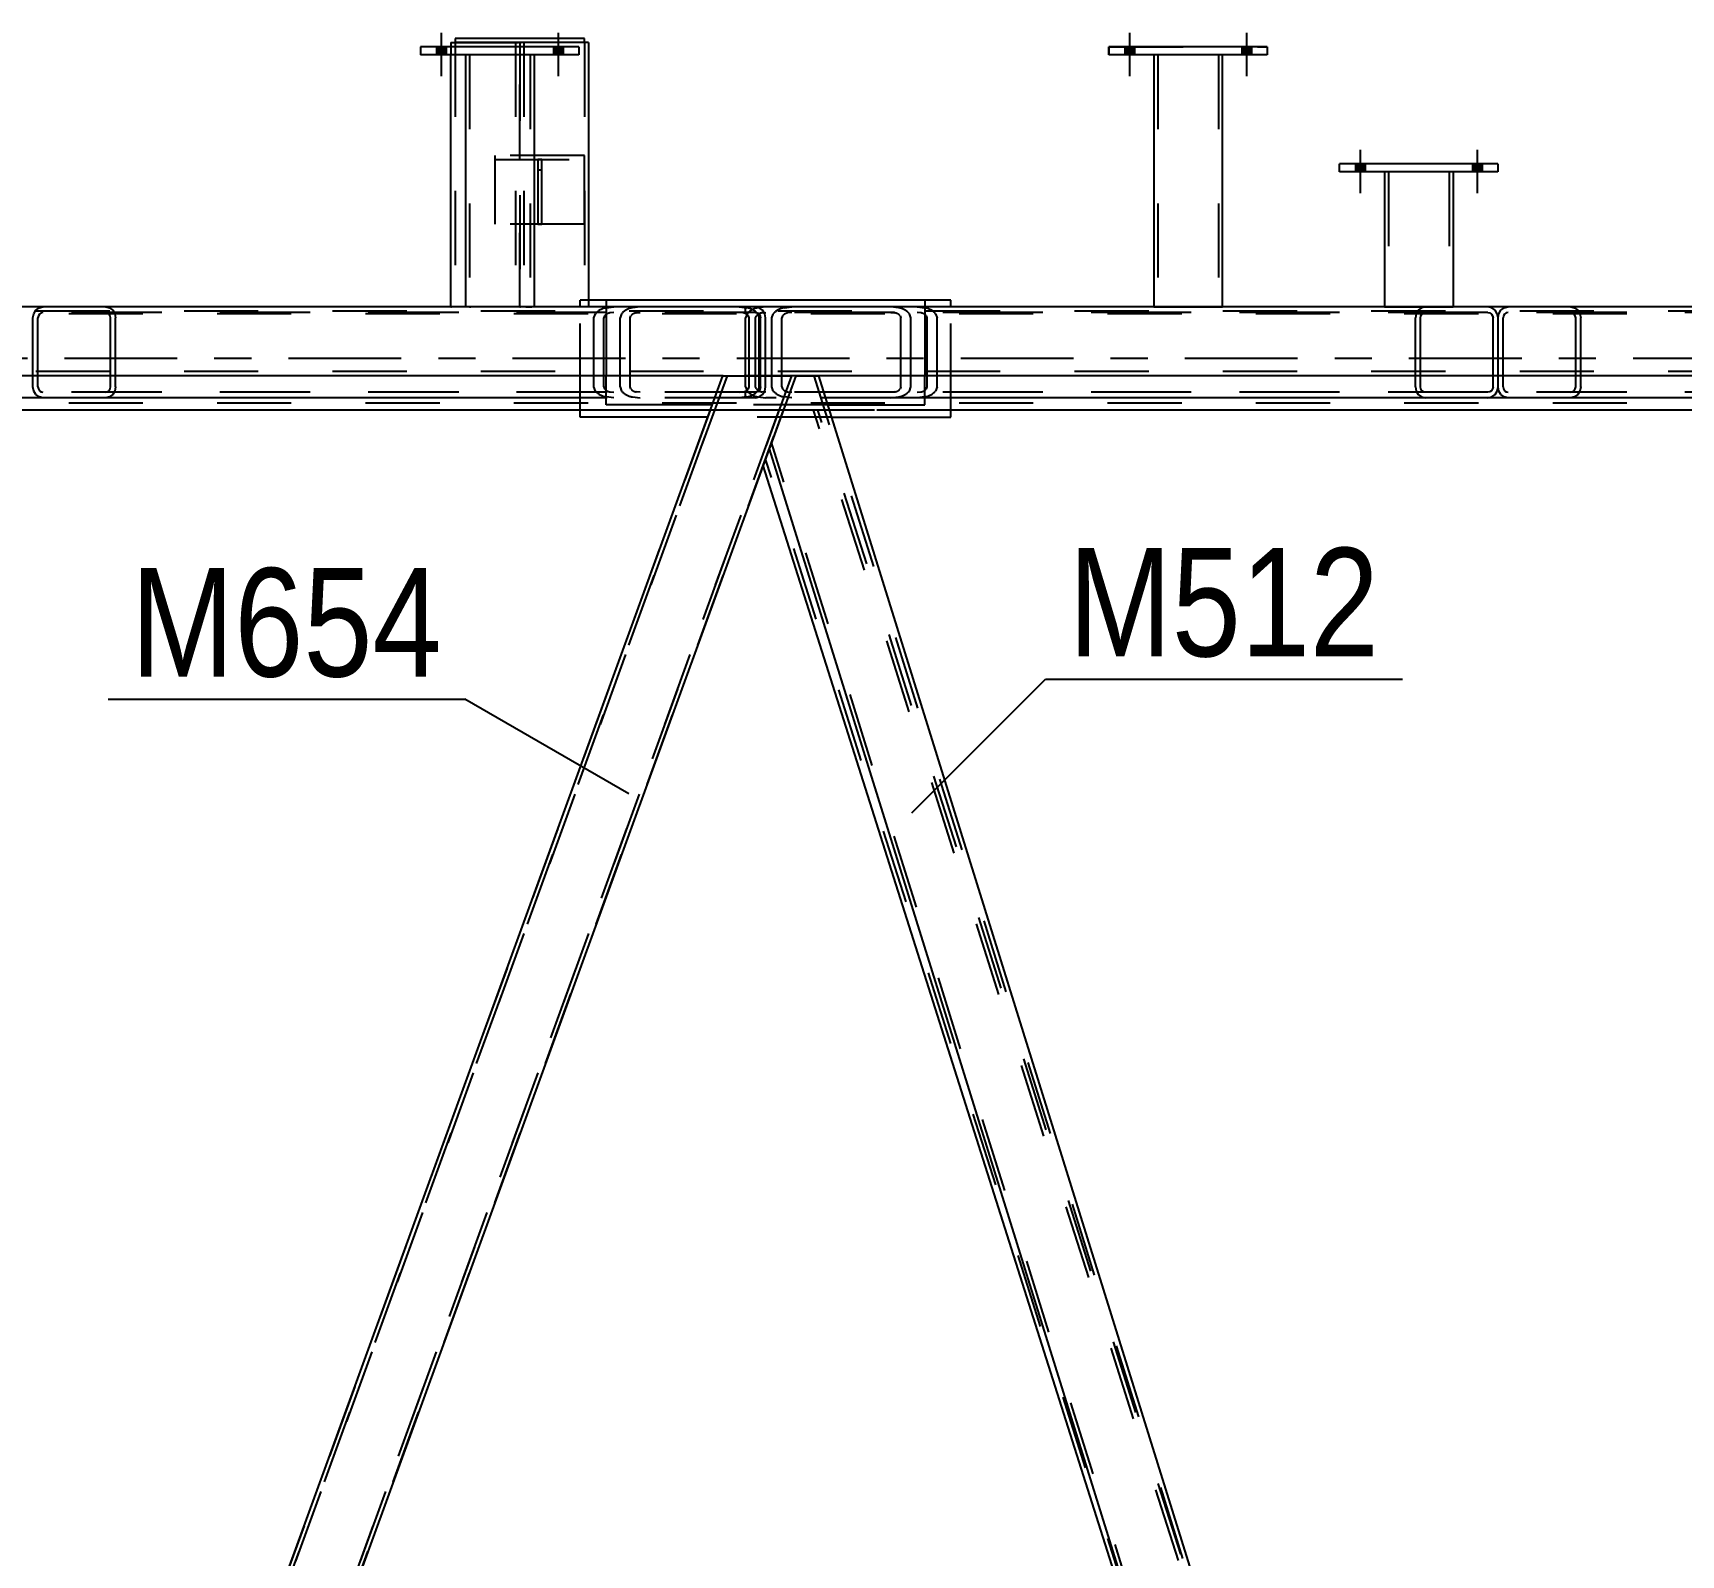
# Model space of a CAD drawing. Header units: millimetres. Extents: x -851 to 338, y -786 to 55.
# Drawn here: x 145.43 to 188.96, y -32.06 to 8.15 of the extents above; entities that cross this region are included whole.
import ezdxf

# ---------------------------------------------------------------- set-up
doc = ezdxf.new("R2010")
doc.units = ezdxf.units.MM
doc.linetypes.add('DXK_LINE_DOT2', pattern=[3.9198, 1.9599, -1.9599])
doc.linetypes.add('DXK_LINE_DOT3', pattern=[5.9187, 2.979, -0.9799, 0.9799, -0.9799])
doc.styles.add('Arial Narrow', font='ARIALN.TTF', dxfattribs={"height": 0.2})

# ---------------------------------------------------------------- blocks, each defined once
blk = doc.blocks.new('Part-232933133-59186 - 1369')
at = {"color": 2, "linetype": 'Continuous'}
for p, q in [((156.574, 8), (156.574, 7.891)), ((159.992, 8), (156.574, 8)), ((158.317, 7.891), (158.249, 7.891)), ((159.992, 7.891), (159.992, 8))]:
    blk.add_line(p, q, dxfattribs=at)
at = {"color": 7, "linetype": 'DXK_LINE_DOT2'}
for p, q in [((158.249, 7.891), (156.574, 7.891)), ((159.992, 7.891), (158.317, 7.891))]:
    blk.add_line(p, q, dxfattribs=at)
blk = doc.blocks.new('Part-232933133-2056 - 1369')
at = {"color": 2, "linetype": 'Continuous'}
for p, q in [((159.877, 0.909), (159.877, 1.09)), ((160.568, 1.09), (159.877, 1.09)), ((169.671, 1.09), (168.98, 1.09)), ((169.671, 0.909), (169.671, 1.09)), ((159.877, -2), (159.877, -1.491)), ((169.671, -2), (169.671, -1.491)), ((163.244, -2), (159.877, -2)), ((166.516, -2), (169.671, -2))]:
    blk.add_line(p, q, dxfattribs=at)
at = {"color": 7, "linetype": 'DXK_LINE_DOT2'}
for p, q in [((159.877, -1.491), (159.877, 0.909)), ((168.98, 1.09), (160.568, 1.09)), ((169.671, -1.491), (169.671, 0.909)), ((166.516, -2), (163.244, -2))]:
    blk.add_line(p, q, dxfattribs=at)
blk = doc.blocks.new('Part-232933133-1674 - 1369')
at = {"color": 2, "linetype": 'Continuous'}
for p, q in [((156.847, 0.909), (140.483, 0.909)), ((175.028, 0.909), (158.665, 0.909)), ((193.21, 0.909), (176.847, 0.909)), ((163.642, -0.909), (127.478, -0.909)), ((202.339, -0.909), (166.175, -0.909))]:
    blk.add_line(p, q, dxfattribs=at)
at = {"color": 7, "linetype": 'DXK_LINE_DOT2'}
for p, q in [((158.665, 0.909), (156.847, 0.909)), ((176.847, 0.909), (175.028, 0.909)), ((312.089, 0.8), (-14.761, 0.8)), ((312.089, -0.8), (-14.761, -0.8)), ((166.175, -0.909), (163.642, -0.909))]:
    blk.add_line(p, q, dxfattribs=at)
blk = doc.blocks.new('Part-232933133-59123 - 1369')
at = {"color": 2, "linetype": 'Continuous'}
for p, q in [((173.847, 7.782), (173.847, 7.564)), ((178.028, 7.782), (173.847, 7.782)), ((178.028, 7.564), (173.847, 7.564)), ((178.028, 7.782), (178.028, 7.564))]:
    blk.add_line(p, q, dxfattribs=at)
blk = doc.blocks.new('Part-232933133-1864 - 1369')
at = {"color": 7, "linetype": 'DXK_LINE_DOT2'}
for p, q in [((163.31, -1.819), (143.623, -55.91)), ((143.739, -55.91), (163.426, -1.819)), ((165.129, -1.819), (145.442, -55.91)), ((145.558, -55.91), (165.245, -1.819)), ((165.245, -1.819), (163.31, -1.819))]:
    blk.add_line(p, q, dxfattribs=at)
blk = doc.blocks.new('Part-232933133-1805 - 1369')
at = {"color": 7, "linetype": 'DXK_LINE_DOT2'}
for p, q in [((163.758, -0.909), (143.669, -56.102)), ((165.46, -0.909), (145.371, -56.103)), ((163.758, -0.909), (163.766, -0.909)), ((165.576, -0.909), (164.873, -2.841)), ((165.344, -0.909), (165.46, -0.909)), ((165.559, -0.909), (165.433, -0.909)), ((165.576, -0.909), (165.559, -0.909))]:
    blk.add_line(p, q, dxfattribs=at)
at = {"color": 2, "linetype": 'Continuous'}
for p, q in [((163.641, -0.909), (144.161, -54.431)), ((163.659, -0.909), (163.641, -0.909)), ((163.659, -0.909), (165.344, -0.909)), ((165.576, -0.909), (165.344, -0.909)), ((164.873, -2.841), (145.488, -56.103))]:
    blk.add_line(p, q, dxfattribs=at)
blk = doc.blocks.new('Part-232933133-59124 - 1369')
at = {"color": 7, "linetype": 'DXK_LINE_DOT2'}
for p, q in [((176.847, 7.564), (175.028, 7.564)), ((175.028, 7.564), (175.028, 0.908)), ((175.138, 7.564), (175.138, 0.908)), ((176.738, 7.564), (176.738, 0.908)), ((176.847, 0.908), (176.847, 7.564)), ((175.028, 0.908), (176.847, 0.908)), ((175.045, 0.908), (175.028, 0.908))]:
    blk.add_line(p, q, dxfattribs=at)
blk = doc.blocks.new('Part-232933133-59128 - 1369')
at = {"color": 2, "linetype": 'Continuous'}
for p, q in [((156.465, 7.891), (156.465, 7.782)), ((156.465, 7.891), (156.481, 7.891)), ((156.481, 7.891), (158.249, 7.891)), ((158.283, 7.891), (158.283, 7.782)), ((156.465, 0.909), (156.465, 7.564))]:
    blk.add_line(p, q, dxfattribs=at)
at = {"color": 7, "linetype": 'DXK_LINE_DOT2'}
for p, q in [((156.574, 7.891), (156.574, 0.908)), ((156.574, 7.891), (156.582, 7.891)), ((158.174, 7.891), (158.174, 0.908)), ((158.266, 7.891), (158.249, 7.891)), ((158.266, 7.891), (158.249, 7.891)), ((158.283, 7.891), (158.266, 7.891)), ((158.266, 7.891), (158.283, 7.891)), ((156.465, 7.782), (156.465, 7.564)), ((158.283, 7.782), (158.283, 0.908)), ((156.465, 0.908), (156.465, 0.909)), ((156.465, 0.909), (156.465, 0.908)), ((158.283, 0.908), (156.465, 0.908)), ((156.465, 0.908), (156.481, 0.908))]:
    blk.add_line(p, q, dxfattribs=at)
blk = doc.blocks.new('Part-232933133-1850 - 1369')
at = {"color": 2, "linetype": 'Continuous'}
for p, q in [((165.576, -0.909), (164.873, -2.841)), ((165.576, -0.909), (166.175, -0.909)), ((166.175, -0.909), (182.858, -54.431)), ((164.873, -2.841), (181.477, -56.108))]:
    blk.add_line(p, q, dxfattribs=at)
at = {"color": 7, "linetype": 'DXK_LINE_DOT2'}
for p, q in [((182.797, -54.6), (166.061, -0.909)), ((181.591, -56.108), (164.935, -2.672))]:
    blk.add_line(p, q, dxfattribs=at)
blk = doc.blocks.new('Part-232933133-1870 - 1369')
at = {"color": 7, "linetype": 'DXK_LINE_DOT2'}
for p, q in [((165.245, -1.819), (164.715, -3.276)), ((166.16, -1.819), (165.245, -1.819)), ((182.789, -54.62), (166.046, -1.819)), ((182.851, -54.452), (166.16, -1.819)), ((181.52, -55.91), (164.776, -3.108))]:
    blk.add_line(p, q, dxfattribs=at)
at = {"color": 2, "linetype": 'Continuous'}
blk.add_line((181.348, -55.728), (164.715, -3.276), dxfattribs=at)
blk = doc.blocks.new('Part-232933133-1915 - 1369')
at = {"color": 7, "linetype": 'DXK_LINE_DOT2'}
for p, q in [((164.779, 0.909), (164.576, 0.887)), ((202.776, 0.909), (164.779, 0.909)), ((168.29, 0.887), (168.087, 0.909)), ((199.265, 0.887), (199.468, 0.909)), ((202.776, 0.909), (202.979, 0.887)), ((164.29, 0.729), (164.25, 0.618)), ((164.25, -1.2), (164.25, 0.618)), ((164.514, 0.618), (164.534, 0.673)), ((164.514, -1.2), (164.514, 0.618)), ((164.678, 0.752), (164.779, 0.763)), ((202.776, 0.763), (164.779, 0.763)), ((168.087, 0.763), (168.189, 0.752)), ((168.332, 0.673), (168.352, 0.618)), ((168.352, -1.2), (168.352, 0.618)), ((168.617, 0.618), (168.576, 0.729)), ((168.617, -1.2), (168.617, 0.618)), ((198.938, 0.618), (198.979, 0.729)), ((198.938, -1.2), (198.938, 0.618)), ((199.223, 0.673), (199.203, 0.618)), ((199.203, -1.2), (199.203, 0.618)), ((199.468, 0.763), (199.367, 0.752)), ((202.878, 0.752), (202.776, 0.763)), ((203.041, 0.618), (203.021, 0.673)), ((203.041, -1.2), (203.041, 0.618)), ((203.265, 0.729), (203.273, 0.708)), ((203.273, 0.708), (203.306, 0.618)), ((203.306, -1.2), (203.306, 0.618)), ((164.25, -1.2), (164.29, -1.312)), ((164.534, -1.256), (164.514, -1.2)), ((168.352, -1.2), (168.332, -1.256)), ((168.576, -1.312), (168.617, -1.2)), ((198.979, -1.312), (198.938, -1.2)), ((199.203, -1.2), (199.223, -1.256)), ((203.021, -1.256), (203.041, -1.2)), ((203.286, -1.256), (203.265, -1.312)), ((203.306, -1.2), (203.286, -1.256)), ((164.576, -1.469), (164.779, -1.491)), ((164.779, -1.346), (164.678, -1.335)), ((202.776, -1.346), (164.779, -1.346)), ((168.98, -1.491), (164.779, -1.491)), ((168.189, -1.335), (168.087, -1.346)), ((168.087, -1.491), (168.29, -1.469)), ((202.776, -1.491), (184.388, -1.491)), ((199.468, -1.491), (199.265, -1.469)), ((199.367, -1.335), (199.468, -1.346)), ((202.776, -1.346), (202.878, -1.335)), ((202.979, -1.469), (202.776, -1.491))]:
    blk.add_line(p, q, dxfattribs=at)
at = {"color": 2, "linetype": 'Continuous'}
blk.add_line((184.388, -1.491), (168.98, -1.491), dxfattribs=at)
at = {"color": 7, "linetype": 'DXK_LINE_DOT2'}
for centre, radius, start, end in [((164.658, 0.398), 0.495, 99.5181, 138.0637), ((168.208, 0.398), 0.495, 41.9361, 80.4817), ((199.347, 0.398), 0.495, 99.5181, 138.0637), ((202.897, 0.398), 0.495, 41.9361, 80.4817), ((164.719, 0.508), 0.248, 99.5181, 138.0637), ((168.148, 0.508), 0.248, 41.9361, 80.4817), ((199.407, 0.508), 0.248, 99.5181, 138.0637), ((202.837, 0.508), 0.248, 41.9361, 80.4817), ((164.719, -1.091), 0.248, 221.9361, 260.4817), ((168.148, -1.091), 0.248, 279.5181, 318.0637), ((199.407, -1.091), 0.248, 221.9361, 260.4817), ((202.837, -1.091), 0.248, 279.5181, 318.0637), ((164.658, -0.981), 0.495, 221.9361, 260.4817), ((168.208, -0.981), 0.495, 279.5181, 318.0637), ((199.347, -0.981), 0.495, 221.9361, 260.4817), ((202.897, -0.981), 0.495, 279.5181, 318.0637)]:
    blk.add_arc(centre, radius, start, end, dxfattribs=at)
blk = doc.blocks.new('Part-232933133-1918 - 1369')
at = {"color": 7, "linetype": 'DXK_LINE_DOT2'}
for p, q in [((184.2, 0.823), (184.286, 0.887)), ((184.286, 0.887), (184.388, 0.909)), ((203.207, 0.909), (184.388, 0.909)), ((186.042, 0.909), (186.143, 0.887)), ((186.143, 0.887), (186.229, 0.823)), ((200.158, 0.909), (199.956, 0.887)), ((202.947, 0.763), (202.947, 0.909)), ((203.308, 0.887), (203.207, 0.909)), ((203.394, 0.823), (203.308, 0.887)), ((184.123, 0.618), (184.143, 0.729)), ((184.123, -0.909), (184.123, 0.618)), ((184.143, 0.729), (184.2, 0.823)), ((184.265, 0.673), (184.255, 0.618)), ((184.255, -1.2), (184.255, 0.618)), ((184.294, 0.721), (184.265, 0.673)), ((184.337, 0.752), (184.294, 0.721)), ((184.388, 0.763), (184.337, 0.752)), ((203.207, 0.763), (184.388, 0.763)), ((186.092, 0.752), (186.042, 0.763)), ((186.135, 0.721), (186.092, 0.752)), ((186.164, 0.673), (186.135, 0.721)), ((186.174, 0.618), (186.164, 0.673)), ((186.174, -1.2), (186.174, 0.618)), ((186.229, 0.823), (186.286, 0.729)), ((186.286, 0.729), (186.307, 0.618)), ((186.307, -1.2), (186.307, 0.618)), ((199.669, 0.729), (199.629, 0.618)), ((199.629, -1.2), (199.629, 0.618)), ((199.894, 0.618), (199.914, 0.673)), ((199.894, -1.2), (199.894, 0.618)), ((200.057, 0.752), (200.158, 0.763)), ((203.207, 0.763), (203.258, 0.752)), ((203.258, 0.752), (203.3, 0.721)), ((203.3, 0.721), (203.329, 0.673)), ((203.329, 0.673), (203.339, 0.618)), ((203.339, -1.2), (203.339, 0.618)), ((203.451, 0.729), (203.394, 0.823)), ((203.472, 0.618), (203.451, 0.729)), ((203.472, -1.2), (203.472, 0.618)), ((184.255, -1.2), (184.265, -1.256)), ((184.265, -1.256), (184.294, -1.303)), ((184.294, -1.303), (184.337, -1.335)), ((186.092, -1.335), (186.135, -1.303)), ((186.135, -1.303), (186.164, -1.256)), ((186.164, -1.256), (186.174, -1.2)), ((186.307, -1.2), (186.286, -1.312)), ((199.629, -1.2), (199.669, -1.312)), ((199.914, -1.256), (199.894, -1.2)), ((203.3, -1.303), (203.258, -1.335)), ((203.329, -1.256), (203.3, -1.303)), ((203.339, -1.2), (203.329, -1.256)), ((203.451, -1.312), (203.472, -1.2)), ((184.337, -1.335), (184.388, -1.346)), ((203.207, -1.346), (184.388, -1.346)), ((186.042, -1.346), (186.092, -1.335)), ((186.143, -1.469), (186.042, -1.491)), ((186.229, -1.406), (186.143, -1.469)), ((186.286, -1.312), (186.229, -1.406)), ((203.207, -1.491), (199.265, -1.491)), ((199.956, -1.469), (200.158, -1.491)), ((200.158, -1.346), (200.057, -1.335)), ((202.947, -1.491), (202.947, -1.346)), ((203.258, -1.335), (203.207, -1.346)), ((203.207, -1.491), (203.308, -1.469)), ((203.308, -1.469), (203.394, -1.406)), ((203.394, -1.406), (203.451, -1.312))]:
    blk.add_line(p, q, dxfattribs=at)
at = {"color": 2, "linetype": 'Continuous'}
for p, q in [((184.123, -1.2), (184.123, -0.909)), ((184.143, -1.312), (184.123, -1.2)), ((184.2, -1.406), (184.143, -1.312)), ((184.286, -1.469), (184.2, -1.406)), ((184.388, -1.491), (184.286, -1.469)), ((199.265, -1.491), (184.388, -1.491))]:
    blk.add_line(p, q, dxfattribs=at)
at = {"color": 7, "linetype": 'DXK_LINE_DOT2'}
for centre, radius, start, end in [((200.038, 0.398), 0.495, 99.5181, 138.0637), ((200.098, 0.508), 0.248, 99.5181, 138.0637), ((200.098, -1.091), 0.248, 221.9361, 260.4817), ((200.038, -0.981), 0.495, 221.9361, 260.4817)]:
    blk.add_arc(centre, radius, start, end, dxfattribs=at)
blk = doc.blocks.new('Part-232933133-1921 - 1369')
at = {"color": 7, "linetype": 'DXK_LINE_DOT2'}
for p, q in [((126.082, 0.909), (125.879, 0.887)), ((164.079, 0.909), (126.082, 0.909)), ((129.593, 0.887), (129.39, 0.909)), ((160.568, 0.886), (160.77, 0.909)), ((164.079, 0.909), (164.282, 0.886)), ((125.592, 0.729), (125.552, 0.618)), ((125.552, -1.2), (125.552, 0.618)), ((125.817, 0.618), (125.837, 0.673)), ((125.817, -1.2), (125.817, 0.618)), ((125.98, 0.752), (126.082, 0.763)), ((164.079, 0.763), (126.082, 0.763)), ((129.39, 0.763), (129.491, 0.752)), ((129.635, 0.673), (129.655, 0.618)), ((129.655, -1.2), (129.655, 0.618)), ((129.919, 0.618), (129.879, 0.729)), ((129.919, -1.2), (129.919, 0.618)), ((160.241, 0.618), (160.281, 0.729)), ((160.241, -1.2), (160.241, 0.618)), ((160.526, 0.673), (160.506, 0.618)), ((160.506, -1.2), (160.506, 0.618)), ((160.77, 0.763), (160.669, 0.752)), ((164.18, 0.752), (164.079, 0.763)), ((164.344, 0.618), (164.323, 0.673)), ((164.344, -1.2), (164.344, 0.618)), ((164.568, 0.729), (164.576, 0.708)), ((164.576, 0.708), (164.608, 0.618)), ((164.608, -1.2), (164.608, 0.618)), ((125.552, -1.2), (125.592, -1.312)), ((125.837, -1.256), (125.817, -1.2)), ((129.655, -1.2), (129.635, -1.256)), ((129.879, -1.312), (129.919, -1.2)), ((160.281, -1.312), (160.241, -1.2)), ((160.506, -1.2), (160.526, -1.256)), ((164.323, -1.256), (164.344, -1.2)), ((164.588, -1.256), (164.568, -1.312)), ((164.608, -1.2), (164.588, -1.256)), ((125.879, -1.469), (126.082, -1.491)), ((126.082, -1.346), (125.98, -1.335)), ((164.079, -1.346), (126.082, -1.346)), ((130.283, -1.491), (126.082, -1.491)), ((129.491, -1.335), (129.39, -1.346)), ((129.39, -1.491), (129.593, -1.469)), ((164.079, -1.491), (145.69, -1.491)), ((160.77, -1.491), (160.568, -1.469)), ((160.669, -1.335), (160.77, -1.346)), ((164.079, -1.346), (164.18, -1.335)), ((164.282, -1.469), (164.079, -1.491))]:
    blk.add_line(p, q, dxfattribs=at)
at = {"color": 2, "linetype": 'Continuous'}
blk.add_line((145.69, -1.491), (130.283, -1.491), dxfattribs=at)
at = {"color": 7, "linetype": 'DXK_LINE_DOT2'}
for centre, radius, start, end in [((125.961, 0.398), 0.495, 99.5181, 138.0637), ((129.511, 0.398), 0.495, 41.9361, 80.4817), ((160.65, 0.398), 0.495, 99.5181, 138.0637), ((164.2, 0.398), 0.495, 41.9361, 80.4817), ((126.021, 0.508), 0.248, 99.5181, 138.0637), ((129.45, 0.508), 0.248, 41.9361, 80.4817), ((160.71, 0.508), 0.248, 99.5181, 138.0637), ((164.139, 0.508), 0.248, 41.9361, 80.4817), ((126.021, -1.091), 0.248, 221.9361, 260.4817), ((129.45, -1.091), 0.248, 279.5181, 318.0637), ((160.71, -1.091), 0.248, 221.9361, 260.4817), ((164.139, -1.091), 0.248, 279.5181, 318.0637), ((125.961, -0.981), 0.495, 221.9361, 260.4817), ((129.511, -0.981), 0.495, 279.5181, 318.0637), ((160.65, -0.981), 0.495, 221.9361, 260.4817), ((164.2, -0.981), 0.495, 279.5181, 318.0637)]:
    blk.add_arc(centre, radius, start, end, dxfattribs=at)
blk = doc.blocks.new('Part-232933133-1924 - 1369')
at = {"color": 7, "linetype": 'DXK_LINE_DOT2'}
for p, q in [((145.503, 0.823), (145.589, 0.887)), ((145.589, 0.887), (145.69, 0.909)), ((164.51, 0.909), (145.69, 0.909)), ((147.344, 0.909), (147.446, 0.887)), ((147.446, 0.887), (147.532, 0.823)), ((161.461, 0.909), (161.258, 0.886)), ((164.25, 0.763), (164.25, 0.909)), ((164.611, 0.886), (164.51, 0.909)), ((164.697, 0.823), (164.611, 0.886)), ((145.426, 0.618), (145.446, 0.729)), ((145.426, -0.909), (145.426, 0.618)), ((145.446, 0.729), (145.503, 0.823)), ((145.568, 0.673), (145.558, 0.618)), ((145.558, -1.2), (145.558, 0.618)), ((145.597, 0.721), (145.568, 0.673)), ((145.64, 0.752), (145.597, 0.721)), ((145.69, 0.763), (145.64, 0.752)), ((164.51, 0.763), (145.69, 0.763)), ((147.395, 0.752), (147.344, 0.763)), ((147.438, 0.721), (147.395, 0.752)), ((147.467, 0.673), (147.438, 0.721)), ((147.477, 0.618), (147.467, 0.673)), ((147.477, -1.2), (147.477, 0.618)), ((147.532, 0.823), (147.589, 0.729)), ((147.589, 0.729), (147.609, 0.618)), ((147.609, -1.2), (147.609, 0.618)), ((160.972, 0.729), (160.932, 0.618)), ((160.932, -1.2), (160.932, 0.618)), ((161.196, 0.618), (161.217, 0.673)), ((161.196, -1.2), (161.196, 0.618)), ((161.36, 0.752), (161.461, 0.763)), ((164.51, 0.763), (164.56, 0.752)), ((164.56, 0.752), (164.603, 0.721)), ((164.603, 0.721), (164.632, 0.673)), ((164.632, 0.673), (164.642, 0.618)), ((164.642, -1.2), (164.642, 0.618)), ((164.754, 0.729), (164.697, 0.823)), ((164.774, 0.618), (164.754, 0.729)), ((164.774, -1.2), (164.774, 0.618)), ((145.558, -1.2), (145.568, -1.256)), ((145.568, -1.256), (145.597, -1.303)), ((145.597, -1.303), (145.64, -1.335)), ((147.395, -1.335), (147.438, -1.303)), ((147.438, -1.303), (147.467, -1.256)), ((147.467, -1.256), (147.477, -1.2)), ((147.609, -1.2), (147.589, -1.312)), ((160.932, -1.2), (160.972, -1.312)), ((161.217, -1.256), (161.196, -1.2)), ((164.603, -1.303), (164.56, -1.335)), ((164.632, -1.256), (164.603, -1.303)), ((164.642, -1.2), (164.632, -1.256)), ((164.754, -1.312), (164.774, -1.2)), ((145.64, -1.335), (145.69, -1.346)), ((164.51, -1.346), (145.69, -1.346)), ((147.344, -1.346), (147.395, -1.335)), ((147.446, -1.469), (147.344, -1.491)), ((147.532, -1.406), (147.446, -1.469)), ((147.589, -1.312), (147.532, -1.406)), ((164.51, -1.491), (160.568, -1.491)), ((161.258, -1.469), (161.461, -1.491)), ((161.461, -1.346), (161.36, -1.335)), ((164.25, -1.491), (164.25, -1.346)), ((164.56, -1.335), (164.51, -1.346)), ((164.51, -1.491), (164.611, -1.469)), ((164.611, -1.469), (164.697, -1.406)), ((164.697, -1.406), (164.754, -1.312))]:
    blk.add_line(p, q, dxfattribs=at)
at = {"color": 2, "linetype": 'Continuous'}
for p, q in [((145.426, -1.2), (145.426, -0.909)), ((145.446, -1.312), (145.426, -1.2)), ((145.503, -1.406), (145.446, -1.312)), ((145.589, -1.469), (145.503, -1.406)), ((145.69, -1.491), (145.589, -1.469)), ((160.568, -1.491), (145.69, -1.491))]:
    blk.add_line(p, q, dxfattribs=at)
at = {"color": 7, "linetype": 'DXK_LINE_DOT2'}
for centre, radius, start, end in [((161.34, 0.398), 0.495, 99.5181, 138.0637), ((161.401, 0.508), 0.248, 99.5181, 138.0637), ((161.401, -1.091), 0.248, 221.9361, 260.4817), ((161.34, -0.981), 0.495, 221.9361, 260.4817)]:
    blk.add_arc(centre, radius, start, end, dxfattribs=at)
blk = doc.blocks.new('Part-232933133-1984 - 1369')
at = {"color": 7, "linetype": 'DXK_LINE_DOT2'}
for p, q in [((309.041, 0.909), (-9.099, 0.909)), ((309.041, 0.727), (-9.099, 0.727)), ((309.041, -1.637), (-9.099, -1.637)), ((308.768, -1.819), (5.088, -1.819)), ((169.671, -1.819), (159.877, -1.819))]:
    blk.add_line(p, q, dxfattribs=at)
at = {"color": 7, "linetype": 'DXK_LINE_DOT3'}
blk.add_line((309.041, -0.455), (-9.099, -0.455), dxfattribs=at)
at = {"color": 2, "linetype": 'Continuous'}
for p, q in [((159.877, -1.819), (130.974, -1.819)), ((198.575, -1.819), (169.671, -1.819))]:
    blk.add_line(p, q, dxfattribs=at)
blk = doc.blocks.new('Part-232933133-2019 - 1369')
at = {"color": 7, "linetype": 'DXK_LINE_DOT2'}
for p, q in [((165.267, 0.887), (165.469, 0.909)), ((183.858, 0.909), (165.469, 0.909)), ((168.778, 0.909), (168.981, 0.887)), ((182.103, 0.887), (182.017, 0.823)), ((182.204, 0.909), (182.103, 0.887)), ((183.96, 0.887), (183.858, 0.909)), ((184.045, 0.823), (183.96, 0.887)), ((164.94, 0.618), (164.977, 0.721)), ((164.94, -1.2), (164.94, 0.618)), ((164.977, 0.721), (164.98, 0.729)), ((165.225, 0.673), (165.205, 0.618)), ((165.205, -1.2), (165.205, 0.618)), ((165.469, 0.763), (165.368, 0.752)), ((183.858, 0.763), (165.469, 0.763)), ((168.879, 0.752), (168.778, 0.763)), ((169.043, 0.618), (169.023, 0.673)), ((169.043, -1.2), (169.043, 0.618)), ((169.267, 0.729), (169.307, 0.618)), ((169.307, -1.2), (169.307, 0.618)), ((181.959, 0.729), (181.939, 0.618)), ((181.939, -1.2), (181.939, 0.618)), ((182.017, 0.823), (181.959, 0.729)), ((182.072, 0.618), (182.082, 0.673)), ((182.072, -1.2), (182.072, 0.618)), ((182.082, 0.673), (182.11, 0.721)), ((182.11, 0.721), (182.153, 0.752)), ((182.153, 0.752), (182.204, 0.763)), ((183.858, 0.763), (183.909, 0.752)), ((183.909, 0.752), (183.952, 0.721)), ((183.952, 0.721), (183.98, 0.673)), ((183.98, 0.673), (183.991, 0.618)), ((183.991, -1.2), (183.991, 0.618)), ((184.103, 0.729), (184.045, 0.823)), ((184.123, 0.618), (184.103, 0.729)), ((184.123, -1.2), (184.123, 0.618)), ((164.96, -1.256), (164.94, -1.2)), ((164.98, -1.312), (164.96, -1.256)), ((165.205, -1.2), (165.225, -1.256)), ((169.023, -1.256), (169.043, -1.2)), ((169.307, -1.2), (169.267, -1.312)), ((181.939, -1.2), (181.959, -1.312)), ((182.082, -1.256), (182.072, -1.2)), ((182.11, -1.303), (182.082, -1.256)), ((182.153, -1.335), (182.11, -1.303)), ((183.952, -1.303), (183.909, -1.335)), ((183.98, -1.256), (183.952, -1.303)), ((183.991, -1.2), (183.98, -1.256)), ((184.103, -1.312), (184.123, -1.2)), ((165.469, -1.491), (165.267, -1.469)), ((165.368, -1.335), (165.469, -1.346)), ((183.858, -1.346), (165.469, -1.346)), ((183.858, -1.491), (165.469, -1.491)), ((168.778, -1.346), (168.879, -1.335)), ((168.981, -1.469), (168.778, -1.491)), ((181.959, -1.312), (182.017, -1.406)), ((182.017, -1.406), (182.103, -1.469)), ((182.103, -1.469), (182.204, -1.491)), ((182.204, -1.346), (182.153, -1.335)), ((183.909, -1.335), (183.858, -1.346)), ((183.858, -1.491), (183.96, -1.469)), ((183.96, -1.469), (184.045, -1.406)), ((184.045, -1.406), (184.103, -1.312))]:
    blk.add_line(p, q, dxfattribs=at)
for centre, radius, start, end in [((165.349, 0.398), 0.495, 99.5181, 138.0637), ((168.899, 0.398), 0.495, 41.9361, 80.4817), ((165.409, 0.508), 0.248, 99.5181, 138.0637), ((168.838, 0.508), 0.248, 41.9361, 80.4817), ((165.409, -1.091), 0.248, 221.9361, 260.4817), ((168.838, -1.091), 0.248, 279.5181, 318.0637), ((165.349, -0.981), 0.495, 221.9361, 260.4817), ((168.899, -0.981), 0.495, 279.5181, 318.0637)]:
    blk.add_arc(centre, radius, start, end, dxfattribs=at)
blk = doc.blocks.new('Part-232933133-2083 - 1369')
at = {"color": 2, "linetype": 'Continuous'}
for p, q in [((160.568, 1.09), (160.568, 0.909)), ((168.98, 1.09), (160.568, 1.09)), ((168.98, 1.09), (168.98, 0.909)), ((160.568, -1.673), (160.568, -0.909)), ((168.98, -1.673), (168.98, -0.909)), ((163.363, -1.673), (160.568, -1.673)), ((166.414, -1.673), (168.98, -1.673))]:
    blk.add_line(p, q, dxfattribs=at)
at = {"color": 7, "linetype": 'DXK_LINE_DOT2'}
for p, q in [((160.568, 0.909), (160.568, -0.909)), ((168.98, 0.909), (168.98, -0.909)), ((166.414, -1.673), (163.363, -1.673))]:
    blk.add_line(p, q, dxfattribs=at)
blk = doc.blocks.new('Bolt-232933133-59228 - 1369')
at = {"linetype": 'Continuous'}
for points in [[(180.612, 4.692), (180.358, 4.692), (180.358, 4.474), (180.612, 4.474)], [(180.612, 4.692), (180.358, 4.692), (180.358, 4.474), (180.612, 4.474)], [(183.703, 4.692), (183.449, 4.692), (183.449, 4.474), (183.703, 4.474)], [(183.703, 4.692), (183.449, 4.692), (183.449, 4.474), (183.703, 4.474)]]:
    blk.add_hatch(color=1, dxfattribs=at).paths.add_polyline_path(points)
at = {"color": 1, "linetype": 'Continuous'}
for p, q in [((180.485, 5.056), (180.485, 3.91)), ((180.485, 5.056), (180.485, 3.91)), ((183.576, 5.056), (183.576, 3.91)), ((183.576, 5.056), (183.576, 3.91)), ((180.358, 4.692), (180.358, 4.474)), ((180.358, 4.692), (180.358, 4.474)), ((180.612, 4.692), (180.612, 4.474)), ((180.612, 4.692), (180.612, 4.474)), ((183.449, 4.692), (183.449, 4.474)), ((183.449, 4.692), (183.449, 4.474)), ((183.703, 4.692), (183.703, 4.474)), ((183.703, 4.692), (183.703, 4.474))]:
    blk.add_line(p, q, dxfattribs=at)
blk = doc.blocks.new('Part-232933133-59122 - 1369')
at = {"color": 2, "linetype": 'Continuous'}
for p, q in [((175.028, 7.564), (175.028, 0.909)), ((176.847, 0.909), (176.847, 7.564)), ((176.628, 0.908), (175.03, 0.908)), ((176.83, 0.908), (176.628, 0.908)), ((176.845, 0.908), (176.83, 0.908))]:
    blk.add_line(p, q, dxfattribs=at)
at = {"color": 7, "linetype": 'DXK_LINE_DOT2'}
for p, q in [((176.847, 7.564), (175.028, 7.564)), ((175.138, 7.564), (175.138, 0.908)), ((176.738, 7.564), (176.738, 0.908)), ((175.028, 0.909), (175.028, 0.908)), ((175.03, 0.908), (175.028, 0.908)), ((175.028, 0.908), (175.03, 0.908)), ((175.138, 0.908), (175.146, 0.908)), ((175.138, 0.908), (175.146, 0.908)), ((176.783, 0.908), (176.628, 0.908)), ((176.845, 0.908), (176.847, 0.908)), ((176.847, 0.908), (176.845, 0.908)), ((176.847, 0.909), (176.847, 0.908)), ((176.847, 0.908), (176.847, 0.909))]:
    blk.add_line(p, q, dxfattribs=at)
blk = doc.blocks.new('Part-232933133-59125 - 1369')
at = {"color": 7, "linetype": 'DXK_LINE_DOT2'}
for p, q in [((173.847, 7.564), (173.847, 7.782)), ((173.847, 7.782), (178.028, 7.782)), ((178.028, 7.564), (173.847, 7.564)), ((178.028, 7.782), (178.028, 7.564))]:
    blk.add_line(p, q, dxfattribs=at)
blk = doc.blocks.new('Part-232933133-59126 - 1369')
at = {"color": 2, "linetype": 'Continuous'}
for p, q in [((156.847, 7.564), (156.847, 0.909)), ((158.665, 7.564), (158.665, 0.909)), ((158.447, 0.908), (156.848, 0.908)), ((158.648, 0.908), (158.447, 0.908)), ((158.663, 0.908), (158.648, 0.908))]:
    blk.add_line(p, q, dxfattribs=at)
at = {"color": 7, "linetype": 'DXK_LINE_DOT2'}
for p, q in [((158.665, 7.564), (156.847, 7.564)), ((156.956, 7.564), (156.956, 0.908)), ((158.556, 7.564), (158.556, 0.908)), ((156.847, 0.909), (156.847, 0.908)), ((156.848, 0.908), (156.847, 0.908)), ((156.847, 0.908), (156.848, 0.908)), ((156.956, 0.908), (156.964, 0.908)), ((156.964, 0.908), (156.981, 0.908)), ((156.981, 0.908), (156.988, 0.908)), ((158.447, 0.908), (158.601, 0.908)), ((158.663, 0.908), (158.665, 0.908)), ((158.665, 0.908), (158.663, 0.908)), ((158.665, 0.909), (158.665, 0.908)), ((158.665, 0.908), (158.665, 0.909))]:
    blk.add_line(p, q, dxfattribs=at)
blk = doc.blocks.new('Part-232933133-59127 - 1369')
at = {"color": 2, "linetype": 'Continuous'}
for p, q in [((155.665, 7.782), (155.665, 7.564)), ((159.847, 7.782), (155.665, 7.782)), ((159.847, 7.564), (155.665, 7.564)), ((159.847, 7.782), (159.847, 7.564))]:
    blk.add_line(p, q, dxfattribs=at)
blk = doc.blocks.new('Part-232933133-59171 - 1369')
at = {"color": 2, "linetype": 'Continuous'}
for p, q in [((181.122, 4.474), (181.122, 0.909)), ((182.94, 4.474), (182.94, 0.909))]:
    blk.add_line(p, q, dxfattribs=at)
at = {"color": 7, "linetype": 'DXK_LINE_DOT2'}
for p, q in [((182.94, 4.474), (181.122, 4.474)), ((181.138, 4.474), (181.122, 4.474)), ((181.231, 4.474), (181.231, 0.908)), ((182.831, 4.474), (182.831, 0.908)), ((181.122, 0.909), (181.122, 0.908)), ((181.122, 0.908), (182.94, 0.908)), ((182.94, 0.908), (182.94, 0.909)), ((182.94, 0.909), (182.94, 0.908))]:
    blk.add_line(p, q, dxfattribs=at)
blk = doc.blocks.new('Part-232933133-59172 - 1369')
at = {"color": 2, "linetype": 'Continuous'}
for p, q in [((184.122, 4.692), (179.94, 4.692)), ((179.94, 4.474), (179.94, 4.692)), ((184.122, 4.474), (179.94, 4.474)), ((184.122, 4.692), (184.122, 4.474))]:
    blk.add_line(p, q, dxfattribs=at)
blk = doc.blocks.new('Part-232933133-59173 - 1369')
at = {"color": 2, "linetype": 'Continuous'}
for p, q in [((158.283, 7.891), (158.283, 7.782)), ((160.101, 7.891), (158.317, 7.891)), ((160.101, 7.891), (160.101, 1.09))]:
    blk.add_line(p, q, dxfattribs=at)
at = {"color": 7, "linetype": 'DXK_LINE_DOT2'}
for p, q in [((158.3, 7.891), (158.283, 7.891)), ((158.283, 7.891), (158.3, 7.891)), ((158.317, 7.891), (158.3, 7.891)), ((158.3, 7.891), (158.317, 7.891)), ((158.392, 7.891), (158.392, 0.908)), ((158.392, 7.891), (158.4, 7.891)), ((159.992, 7.891), (159.992, 0.908)), ((158.283, 0.908), (158.283, 7.782)), ((160.101, 0.908), (158.283, 0.908)), ((158.283, 0.908), (158.3, 0.908)), ((160.101, 1.09), (160.101, 0.908))]:
    blk.add_line(p, q, dxfattribs=at)
blk = doc.blocks.new('Part-232933133-59187 - 1369')
at = {"color": 7, "linetype": 'DXK_LINE_DOT2'}
for p, q in [((159.994, 4.91), (157.63, 4.91)), ((157.63, 3.092), (157.63, 4.91)), ((157.63, 4.801), (159.994, 4.801)), ((159.994, 3.092), (159.994, 4.91)), ((159.994, 3.092), (157.63, 3.092))]:
    blk.add_line(p, q, dxfattribs=at)
blk = doc.blocks.new('Part-232933133-59188 - 1369')
at = {"color": 7, "linetype": 'DXK_LINE_DOT2'}
for p, q in [((158.868, 4.801), (158.758, 4.801)), ((158.758, 4.801), (158.758, 3.092)), ((158.868, 3.092), (158.868, 4.801)), ((158.758, 4.528), (158.868, 4.528)), ((158.758, 3.092), (158.868, 3.092))]:
    blk.add_line(p, q, dxfattribs=at)
blk = doc.blocks.new('Bolt-232933133-59206 - 1369')
at = {"linetype": 'Continuous'}
for points in [[(174.519, 7.782), (174.265, 7.782), (174.265, 7.564), (174.519, 7.564)], [(174.519, 7.782), (174.265, 7.782), (174.265, 7.564), (174.519, 7.564)], [(177.61, 7.782), (177.356, 7.782), (177.356, 7.564), (177.61, 7.564)], [(177.61, 7.782), (177.356, 7.782), (177.356, 7.564), (177.61, 7.564)]]:
    blk.add_hatch(color=1, dxfattribs=at).paths.add_polyline_path(points)
at = {"color": 1, "linetype": 'Continuous'}
for p, q in [((174.392, 8.145), (174.392, 7)), ((174.392, 8.145), (174.392, 7)), ((177.483, 8.145), (177.483, 7)), ((177.483, 8.145), (177.483, 7)), ((174.265, 7.782), (174.265, 7.564)), ((174.265, 7.782), (174.265, 7.564)), ((174.519, 7.782), (174.519, 7.564)), ((174.519, 7.782), (174.519, 7.564)), ((177.356, 7.782), (177.356, 7.564)), ((177.356, 7.782), (177.356, 7.564)), ((177.61, 7.782), (177.61, 7.564)), ((177.61, 7.782), (177.61, 7.564))]:
    blk.add_line(p, q, dxfattribs=at)
blk = doc.blocks.new('Bolt-232933133-59207 - 1369')
at = {"linetype": 'Continuous'}
for points in [[(174.519, 7.782), (174.265, 7.782), (174.265, 7.564), (174.519, 7.564)], [(174.519, 7.782), (174.265, 7.782), (174.265, 7.564), (174.519, 7.564)], [(177.61, 7.782), (177.356, 7.782), (177.356, 7.564), (177.61, 7.564)], [(177.61, 7.782), (177.356, 7.782), (177.356, 7.564), (177.61, 7.564)]]:
    blk.add_hatch(color=1, dxfattribs=at).paths.add_polyline_path(points)
at = {"color": 1, "linetype": 'Continuous'}
for p, q in [((174.392, 8.145), (174.392, 7)), ((174.392, 8.145), (174.392, 7)), ((177.483, 8.145), (177.483, 7)), ((177.483, 8.145), (177.483, 7)), ((174.265, 7.782), (174.265, 7.564)), ((174.265, 7.782), (174.265, 7.564)), ((174.519, 7.782), (174.519, 7.564)), ((174.519, 7.782), (174.519, 7.564)), ((177.356, 7.782), (177.356, 7.564)), ((177.356, 7.782), (177.356, 7.564)), ((177.61, 7.782), (177.61, 7.564)), ((177.61, 7.782), (177.61, 7.564))]:
    blk.add_line(p, q, dxfattribs=at)
blk = doc.blocks.new('Bolt-232933133-59208 - 1369')
at = {"linetype": 'Continuous'}
for points in [[(156.338, 7.782), (156.083, 7.782), (156.083, 7.564), (156.338, 7.564)], [(156.338, 7.782), (156.083, 7.782), (156.083, 7.564), (156.338, 7.564)], [(159.428, 7.782), (159.174, 7.782), (159.174, 7.564), (159.428, 7.564)], [(159.428, 7.782), (159.174, 7.782), (159.174, 7.564), (159.428, 7.564)]]:
    blk.add_hatch(color=1, dxfattribs=at).paths.add_polyline_path(points)
at = {"color": 1, "linetype": 'Continuous'}
for p, q in [((156.21, 8.145), (156.21, 7)), ((156.21, 8.145), (156.21, 7)), ((159.301, 8.145), (159.301, 7)), ((159.301, 8.145), (159.301, 7)), ((156.083, 7.782), (156.083, 7.564)), ((156.083, 7.782), (156.083, 7.564)), ((156.338, 7.782), (156.338, 7.564)), ((156.338, 7.782), (156.338, 7.564)), ((159.174, 7.782), (159.174, 7.564)), ((159.174, 7.782), (159.174, 7.564)), ((159.428, 7.782), (159.428, 7.564)), ((159.428, 7.782), (159.428, 7.564))]:
    blk.add_line(p, q, dxfattribs=at)
blk = doc.blocks.new('Mark-232933133-1846 - 1369')
at = {"color": 30, "linetype": 'Continuous'}
for p, q in [((168.639, -12.455), (172.174, -8.92)), ((172.174, -8.92), (181.598, -8.92))]:
    blk.add_line(p, q, dxfattribs=at)
at = {"color": 0}
blk.add_wipeout([(180.998, -8.32), (180.998, -5.32), (172.774, -5.32), (172.774, -8.32)], dxfattribs=at)
blk.add_wipeout([(180.998, -8.32), (180.998, -5.32), (172.774, -5.32), (172.774, -8.32)], dxfattribs=at)
at = {"color": 3, "style": 'Arial Narrow'}
blk.add_text('M512', height=2.8633, dxfattribs=at).set_placement((172.774, -8.32))
blk = doc.blocks.new('Mark-232933133-1801 - 1369')
at = {"color": 30, "linetype": 'Continuous'}
for p in [(147.413, -9.453), (161.166, -11.953)]:
    blk.add_line(p, (156.836, -9.453), dxfattribs=at)
at = {"color": 0}
blk.add_wipeout([(156.236, -8.853), (156.236, -5.853), (148.013, -5.853), (148.013, -8.853)], dxfattribs=at)
blk.add_wipeout([(156.236, -8.853), (156.236, -5.853), (148.013, -5.853), (148.013, -8.853)], dxfattribs=at)
at = {"color": 3, "style": 'Arial Narrow'}
blk.add_text('M654', height=2.8633, dxfattribs=at).set_placement((148.013, -8.853))

msp = doc.modelspace()

# ---------------------------------------------------------------- block references
for name in ['Bolt-232933133-59208 - 1369', 'Part-232933133-59128 - 1369', 'Part-232933133-59186 - 1369', 'Part-232933133-59173 - 1369', 'Bolt-232933133-59206 - 1369', 'Bolt-232933133-59207 - 1369', 'Part-232933133-59127 - 1369', 'Part-232933133-59126 - 1369', 'Part-232933133-59123 - 1369', 'Part-232933133-59125 - 1369', 'Part-232933133-59124 - 1369', 'Part-232933133-59122 - 1369', 'Part-232933133-59187 - 1369', 'Part-232933133-59188 - 1369', 'Bolt-232933133-59228 - 1369', 'Part-232933133-59172 - 1369', 'Part-232933133-59171 - 1369', 'Part-232933133-1674 - 1369', 'Part-232933133-1984 - 1369', 'Part-232933133-1921 - 1369', 'Part-232933133-1924 - 1369', 'Part-232933133-2056 - 1369', 'Part-232933133-2083 - 1369', 'Part-232933133-1915 - 1369', 'Part-232933133-2019 - 1369', 'Part-232933133-1918 - 1369', 'Part-232933133-1805 - 1369', 'Part-232933133-1850 - 1369', 'Part-232933133-1864 - 1369', 'Part-232933133-1870 - 1369']:
    msp.add_blockref(name, (0, 0))

# ---------------------------------------------------------------- next in the draw order: block references
for name in ['Mark-232933133-1846 - 1369', 'Mark-232933133-1801 - 1369']:
    msp.add_blockref(name, (0, 0))

doc.saveas('drawing.dxf')
